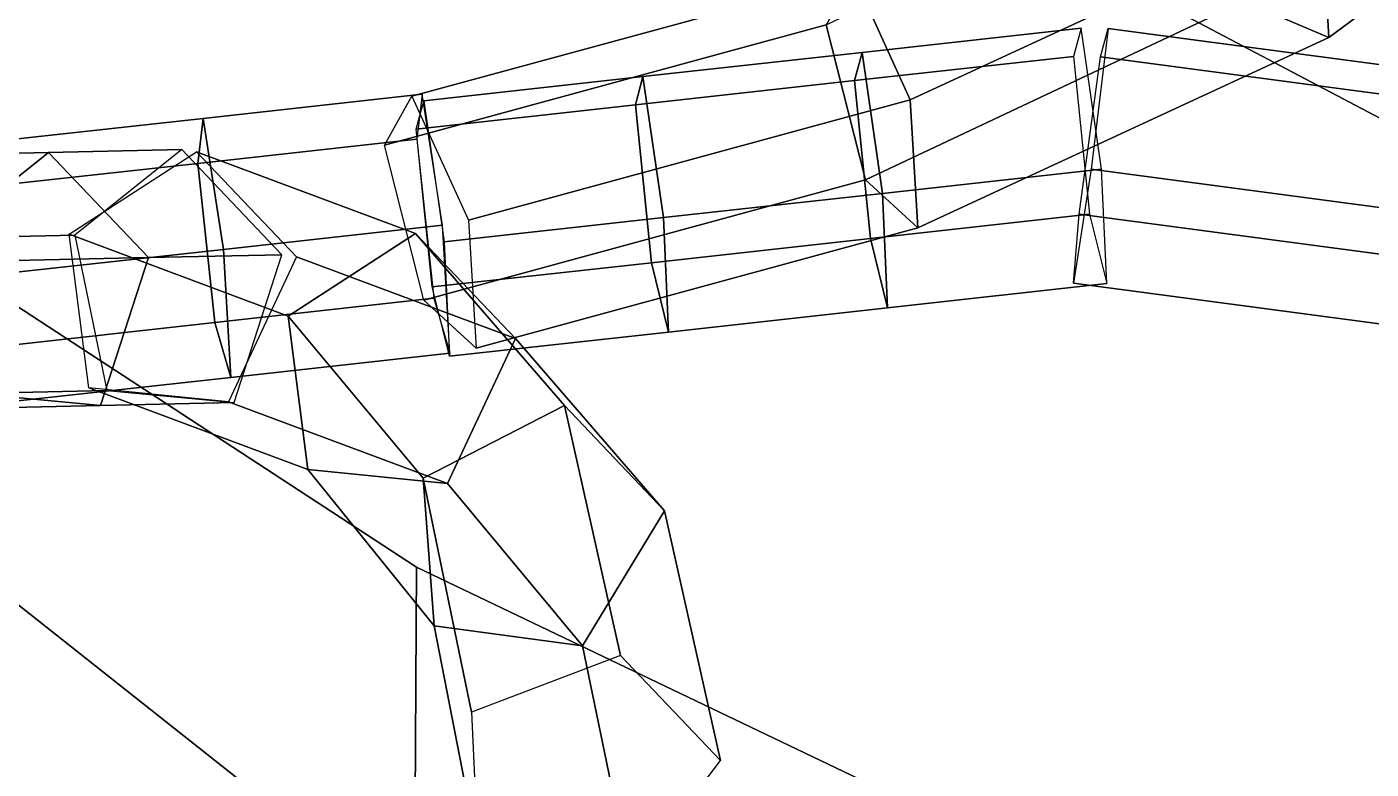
# Model space of a CAD drawing. Header units: metres. Extents: x -544 to 542, y -646 to 594.
# Drawn here: x 97.67 to 125.1, y -137.94 to -122.81 of the extents above; entities that cross this region are included whole.
import ezdxf

# ---------------------------------------------------------------- set-up
doc = ezdxf.new("R2010")
doc.units = ezdxf.units.M

msp = doc.modelspace()

# ---------------------------------------------------------------- linework, layer by layer
at = {"layer": 'Newplan_1InfInt', "color": 3}
for points in [[(114.7128, -123.3271, 214.8035), (119.1835, -122.8337, 215.1008), (119.0299, -123.4096, 218.3681), (114.5591, -123.903, 218.0709)], [(115.1293, -126.2035, 213.3134), (119.6001, -125.7101, 213.6107), (119.1835, -122.8337, 215.1008), (114.7128, -123.3271, 214.8035)], [(110.242, -123.8205, 214.5063), (114.7128, -123.3271, 214.8035), (114.5591, -123.903, 218.0709), (110.0883, -124.3964, 217.7736)], [(110.6585, -126.6969, 213.0162), (115.1293, -126.2035, 213.3134), (114.7128, -123.3271, 214.8035), (110.242, -123.8205, 214.5063)], [(114.5591, -123.903, 218.0709), (119.0299, -123.4096, 218.3681), (119.3551, -126.6281, 218.8188), (114.8843, -127.1215, 218.5215)], [(105.7712, -124.3139, 214.209), (110.242, -123.8205, 214.5063), (110.0883, -124.3964, 217.7736), (105.6175, -124.8898, 217.4764)], [(106.1877, -127.1903, 212.719), (110.6585, -126.6969, 213.0162), (110.242, -123.8205, 214.5063), (105.7712, -124.3139, 214.209)], [(110.0883, -124.3964, 217.7736), (114.5591, -123.903, 218.0709), (114.8843, -127.1215, 218.5215), (110.4135, -127.6149, 218.2243)], [(101.265, -124.6745, 214.2249), (105.7357, -124.1811, 214.5221), (105.6284, -125.0964, 217.6555), (101.1576, -125.5898, 217.3582)], [(101.6816, -127.345, 212.3912), (106.1524, -126.8516, 212.6884), (105.7357, -124.1811, 214.5221), (101.265, -124.6745, 214.2249)], [(105.6175, -124.8898, 217.4764), (110.0883, -124.3964, 217.7736), (110.4135, -127.6149, 218.2243), (105.9428, -128.1083, 217.927)], [(96.7941, -125.168, 213.9276), (101.265, -124.6745, 214.2249), (101.1576, -125.5898, 217.3582), (96.6868, -126.0832, 217.061)], [(97.2108, -127.8384, 212.0939), (101.6816, -127.345, 212.3912), (101.265, -124.6745, 214.2249), (96.7941, -125.168, 213.9276)], [(98.1123, -125.3703, 221.6248), (100.8355, -125.3096, 225.2165), (98.6485, -127.0523, 226.904), (95.9253, -127.113, 223.3123)], [(100.152, -127.5126, 220.1145), (102.8752, -127.4519, 223.7062), (100.8355, -125.3096, 225.2165), (98.1123, -125.3703, 221.6248)], [(101.1576, -125.5898, 217.3582), (105.6284, -125.0964, 217.6555), (105.9777, -128.341, 217.7876), (101.5069, -128.8344, 217.4903)], [(95.3891, -125.431, 218.0331), (98.1123, -125.3703, 221.6248), (95.9253, -127.113, 223.3123), (93.2022, -127.1737, 219.7206)], [(97.4288, -127.5733, 216.5228), (100.152, -127.5126, 220.1145), (98.1123, -125.3703, 221.6248), (95.3891, -125.431, 218.0331)], [(96.6868, -126.0832, 217.061), (101.1576, -125.5898, 217.3582), (101.5069, -128.8344, 217.4903), (97.03616, -129.3279, 217.1931)], [(115.2347, -128.5351, 215.5981), (119.7055, -128.0417, 215.8954), (119.6001, -125.7101, 213.6107), (115.1293, -126.2035, 213.3134)], [(110.7639, -129.0285, 215.3009), (115.2347, -128.5351, 215.5981), (115.1293, -126.2035, 213.3134), (110.6585, -126.6969, 213.0162)], [(106.2931, -129.5219, 215.0036), (110.7639, -129.0285, 215.3009), (110.6585, -126.6969, 213.0162), (106.1877, -127.1903, 212.719)], [(114.8843, -127.1215, 218.5215), (119.3551, -126.6281, 218.8188), (119.7055, -128.0417, 215.8954), (115.2347, -128.5351, 215.5981)], [(101.8334, -129.9548, 214.4398), (106.3042, -129.4614, 214.7371), (106.1524, -126.8516, 212.6884), (101.6816, -127.345, 212.3912)], [(95.9253, -127.113, 223.3123), (98.6485, -127.0523, 226.904), (99.3025, -130.2215, 226.4617), (96.5793, -130.2822, 222.87)], [(110.4135, -127.6149, 218.2243), (114.8843, -127.1215, 218.5215), (115.2347, -128.5351, 215.5981), (110.7639, -129.0285, 215.3009)], [(96.4534, -130.5885, 217.3133), (99.1766, -130.5278, 220.905), (100.152, -127.5126, 220.1145), (97.4288, -127.5733, 216.5228)], [(97.3626, -130.4482, 214.1426), (101.8334, -129.9548, 214.4398), (101.6816, -127.345, 212.3912), (97.2108, -127.8384, 212.0939)], [(99.1766, -130.5278, 220.905), (101.8998, -130.4671, 224.4967), (102.8752, -127.4519, 223.7062), (100.152, -127.5126, 220.1145)], [(105.9428, -128.1083, 217.927), (110.4135, -127.6149, 218.2243), (110.7639, -129.0285, 215.3009), (106.2931, -129.5219, 215.0036)], [(101.5069, -128.8344, 217.4903), (105.9777, -128.341, 217.7876), (106.3042, -129.4614, 214.7371), (101.8334, -129.9548, 214.4398)], [(97.03616, -129.3279, 217.1931), (101.5069, -128.8344, 217.4903), (101.8334, -129.9548, 214.4398), (97.3626, -130.4482, 214.1426)], [(96.5793, -130.2822, 222.87), (99.3025, -130.2215, 226.4617), (101.8998, -130.4671, 224.4967), (99.1766, -130.5278, 220.905)], [(93.8562, -130.3428, 219.2783), (96.5793, -130.2822, 222.87), (99.1766, -130.5278, 220.905), (96.4534, -130.5885, 217.3133)]]:
    msp.add_3dface(points, dxfattribs=at)
at = {"layer": 'Newplan_1Pdcel', "color": 3}
for points in [[(124.2382, -123.0261, 221.6059), (130.9694, -118.0526, 227.4429), (130.8176, -115.4428, 225.3943), (124.0864, -120.4163, 219.5573)], [(122.4999, -122.2902, 224.2713), (128.6654, -117.6521, 229.7229), (130.9694, -118.0526, 227.4429), (124.2382, -123.0261, 221.6059)], [(115.697, -124.2968, 215.2357), (124.0864, -120.4163, 219.5573), (122.2579, -118.1303, 221.0058), (114.5412, -121.7659, 216.9463)], [(113.9796, -122.767, 220.004), (121.2831, -119.2818, 223.9025), (122.4999, -122.2902, 224.2713), (114.7832, -125.9258, 220.2117)], [(115.8488, -126.9066, 217.2843), (124.2382, -123.0261, 221.6059), (124.0864, -120.4163, 219.5573), (115.697, -124.2968, 215.2357)], [(105.5281, -124.2203, 214.4875), (114.5412, -121.7659, 216.9463), (113.9796, -122.767, 220.004), (104.9666, -125.2214, 217.5453)], [(106.684, -126.7512, 212.7769), (115.697, -124.2968, 215.2357), (114.5412, -121.7659, 216.9463), (105.5281, -124.2203, 214.4875)], [(114.7832, -125.9258, 220.2117), (122.4999, -122.2902, 224.2713), (124.2382, -123.0261, 221.6059), (115.8488, -126.9066, 217.2843)], [(104.9666, -125.2214, 217.5453), (113.9796, -122.767, 220.004), (114.7832, -125.9258, 220.2117), (105.7701, -128.3802, 217.753)], [(119.3862, -125.7077, 213.6011), (128.9589, -126.9792, 213.8272), (129.3038, -124.1114, 215.3515), (119.7311, -122.8398, 215.1254)], [(119.7311, -122.8398, 215.1254), (129.3038, -124.1114, 215.3515), (129.1502, -124.6873, 218.6189), (119.5775, -123.4157, 218.3928)], [(119.5775, -123.4157, 218.3928), (129.1502, -124.6873, 218.6189), (128.714, -127.8972, 219.0352), (119.1412, -126.6257, 218.8091)], [(106.8358, -129.361, 214.8256), (115.8488, -126.9066, 217.2843), (115.697, -124.2968, 215.2357), (106.684, -126.7512, 212.7769)], [(101.1301, -125.3536, 225.6767), (105.5986, -127.0206, 234.0765), (103.0021, -128.7022, 235.1241), (98.5334, -127.0351, 226.7243)], [(103.1698, -127.4959, 224.1664), (107.6384, -129.1629, 232.5662), (105.5986, -127.0206, 234.0765), (101.1301, -125.3536, 225.6767)], [(119.0237, -128.034, 215.8646), (128.5964, -129.3056, 216.0907), (128.9589, -126.9792, 213.8272), (119.3862, -125.7077, 213.6011)], [(105.7701, -128.3802, 217.753), (114.7832, -125.9258, 220.2117), (115.8488, -126.9066, 217.2843), (106.8358, -129.361, 214.8256)], [(119.1412, -126.6257, 218.8091), (128.714, -127.8972, 219.0352), (128.5964, -129.3056, 216.0907), (119.0237, -128.034, 215.8646)], [(98.5334, -127.0351, 226.7243), (103.0021, -128.7022, 235.1241), (103.4044, -131.8338, 234.2886), (98.9357, -130.1667, 225.8887)], [(105.5986, -127.0206, 234.0765), (108.6414, -130.5288, 243.1622), (105.7545, -132.0103, 243.534), (103.0021, -128.7022, 235.1241)], [(107.6384, -129.1629, 232.5662), (110.6811, -132.6711, 241.652), (108.6414, -130.5288, 243.1622), (105.5986, -127.0206, 234.0765)], [(101.7847, -130.4499, 224.3169), (106.2533, -132.117, 232.7168), (107.6384, -129.1629, 232.5662), (103.1698, -127.4959, 224.1664)], [(103.0021, -128.7022, 235.1241), (105.7545, -132.0103, 243.534), (105.9784, -135.019, 242.2832), (103.4044, -131.8338, 234.2886)], [(106.2533, -132.117, 232.7168), (109.0058, -135.4251, 241.1267), (110.6811, -132.6711, 241.652), (107.6384, -129.1629, 232.5662)], [(98.9357, -130.1667, 225.8887), (103.4044, -131.8338, 234.2886), (106.2533, -132.117, 232.7168), (101.7847, -130.4499, 224.3169)], [(108.6414, -130.5288, 243.1622), (109.7813, -135.6237, 251.9291), (106.7409, -136.7783, 251.6296), (105.7545, -132.0103, 243.534)], [(110.6811, -132.6711, 241.652), (111.8211, -137.7661, 250.4188), (109.7813, -135.6237, 251.9291), (108.6414, -130.5288, 243.1622)], [(103.4044, -131.8338, 234.2886), (105.9784, -135.019, 242.2832), (109.0058, -135.4251, 241.1267), (106.2533, -132.117, 232.7168)], [(105.7545, -132.0103, 243.534), (106.7409, -136.7783, 251.6296), (106.8704, -139.5861, 249.9663), (105.9784, -135.019, 242.2832)], [(109.0058, -135.4251, 241.1267), (109.9921, -140.1931, 249.2223), (111.8211, -137.7661, 250.4188), (110.6811, -132.6711, 241.652)], [(105.9784, -135.019, 242.2832), (106.8704, -139.5861, 249.9663), (109.9921, -140.1931, 249.2223), (109.0058, -135.4251, 241.1267)]]:
    msp.add_3dface(points, dxfattribs=at)
at = {"layer": 'Newplan_Leaf', "color": 3}
for points in [[(53.5337, -99.8156, 410.3991), (105.6202, -133.8244, 490.3584), (105.5824, -140.985, 488.5432)], [(53.5337, -99.8156, 410.3991), (105.5824, -140.985, 488.5432), (105.6202, -133.8244, 490.3584)], [(105.5824, -140.985, 488.5432), (105.2693, -146.4925, 484.2207), (53.5337, -99.8156, 410.3991)], [(105.5824, -140.985, 488.5432), (53.5337, -99.8156, 410.3991), (105.2693, -146.4925, 484.2207)], [(153.8211, -139.6906, 267.3904), (119.2645, -113.3311, 247.6084), (123.7264, -109.5903, 246.4067)], [(153.8211, -139.6906, 267.3904), (123.7264, -109.5903, 246.4067), (119.2645, -113.3311, 247.6084)], [(153.8211, -139.6906, 267.3904), (116.5982, -120.0947, 246.0677), (119.2645, -113.3311, 247.6084)], [(153.8211, -139.6906, 267.3904), (119.2645, -113.3311, 247.6084), (116.5982, -120.0947, 246.0677)], [(105.6202, -133.8244, 490.3584), (143.3424, -151.8564, 531.6432), (105.5824, -140.985, 488.5432)], [(105.6202, -133.8244, 490.3584), (105.5824, -140.985, 488.5432), (143.3424, -151.8564, 531.6432)]]:
    msp.add_3dface(points, dxfattribs=at)
at = {"layer": 'Newplan_Mrstm', "color": 3}
for points in [[(53.3957, -109.8381, 689.0031), (195.6031, -74.8994, 727.2341), (49.07805, -127.6733, 678.2208)], [(53.3957, -109.8381, 689.0031), (49.07805, -127.6733, 678.2208), (195.6031, -74.8994, 727.2341)], [(195.6031, -74.8994, 727.2341), (60.05378, -137.8965, 683.1954), (49.07805, -127.6733, 678.2208)], [(195.6031, -74.8994, 727.2341), (49.07805, -127.6733, 678.2208), (60.05378, -137.8965, 683.1954)], [(-1.6242, -127.2969, 531.9609), (111.018, -224.5692, 559.4396), (-19.1652, -133.5626, 521.6629)], [(-1.6242, -127.2969, 531.9609), (-19.1652, -133.5626, 521.6629), (111.018, -224.5692, 559.4396)], [(111.018, -224.5692, 559.4396), (-20.8874, -148.688, 525.9037), (-19.1652, -133.5626, 521.6629)], [(111.018, -224.5692, 559.4396), (-19.1652, -133.5626, 521.6629), (-20.8874, -148.688, 525.9037)]]:
    msp.add_3dface(points, dxfattribs=at)

doc.saveas('drawing.dxf')
